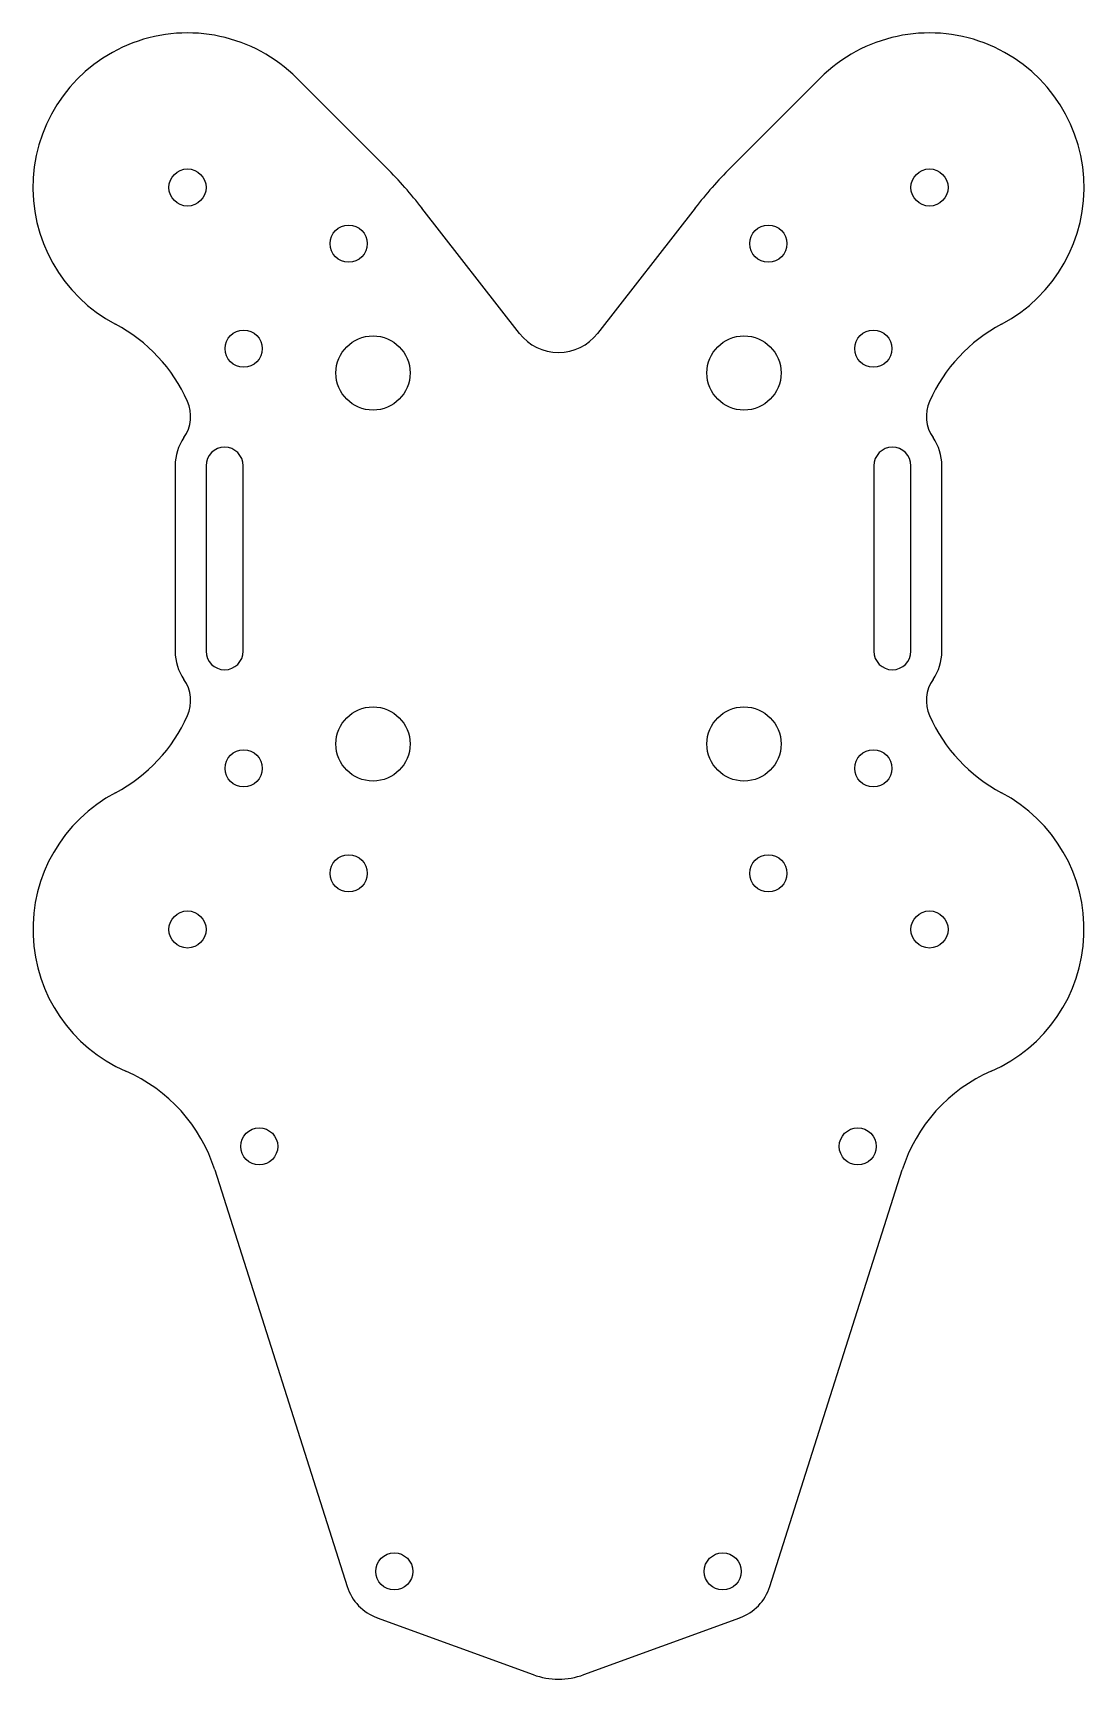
# Model space of a CAD drawing. Header units: millimetres. Extents: x -42 to 42, y -91 to 42.
import ezdxf

# ---------------------------------------------------------------- set-up
doc = ezdxf.new("R2010")
doc.units = ezdxf.units.MM

msp = doc.modelspace()

# ---------------------------------------------------------------- linework, layer by layer
at = {"color": 7, "linetype": 'Continuous', "lineweight": 25}
for p, q in [((-13.92, 31.59), (-21.16, 38.84)), ((21.16, 38.84), (13.92, 31.59)), ((-3.16, 18.2), (-11.04, 28.33)), ((11.04, 28.33), (3.16, 18.2)), ((-31, 7.5), (-31, -7.5)), ((-28.5, 7.5), (-28.5, -7.5)), ((-25.5, -7.5), (-25.5, 7.5)), ((25.5, 7.5), (25.5, -7.5)), ((28.5, -7.5), (28.5, 7.5)), ((31, -7.5), (31, 7.5)), ((-27.79, -49.44), (-17.1, -83.12)), ((17.1, -83.12), (27.79, -49.44)), ((-14.65, -85.67), (-2.05, -90.25)), ((2.05, -90.25), (14.65, -85.67))]:
    msp.add_line(p, q, dxfattribs=at)
for centre, radius in [((-30, 30), 1.5), ((30, 30), 1.5), ((-16.97, 25.46), 1.5), ((16.97, 25.46), 1.5), ((-25.46, 16.97), 1.5), ((-15, 15), 3), ((15, 15), 3), ((25.46, 16.97), 1.5), ((-15, -15), 3), ((15, -15), 3), ((-25.46, -16.97), 1.5), ((25.46, -16.97), 1.5), ((-16.97, -25.46), 1.5), ((16.97, -25.46), 1.5), ((-30, -30), 1.5), ((30, -30), 1.5), ((-24.2, -47.54), 1.5), ((24.2, -47.54), 1.5), ((-13.28, -81.91), 1.5), ((13.28, -81.91), 1.5)]:
    msp.add_circle(centre, radius, dxfattribs=at)
for centre, radius, start, end in [((-30, 30), 12.5, 45, 242.1946), ((30, 30), 12.5, 297.8054, 135), ((-38.66, 6.84), 35, 37.875, 45), ((38.66, 6.84), 35, 135, 142.125), ((-41.89, 7.44), 13, 23.8731, 62.1946), ((41.89, 7.44), 13, 117.8054, 156.1269), ((0, 20.66), 4, 217.875, 322.125), ((-32.75, 11.49), 3, 325.2356, 23.8731), ((32.75, 11.49), 3, 156.1269, 214.7644), ((-27, 7.5), 4, 145.2356, 180), ((27, 7.5), 4, 360, 34.7644), ((-27, 7.5), 1.5, 0, 180), ((27, 7.5), 1.5, 0, 180), ((-27, -7.5), 4, 180, 214.7644), ((-27, -7.5), 1.5, 180, 0), ((27, -7.5), 1.5, 180, 0), ((27, -7.5), 4, 325.2356, 0), ((-32.75, -11.49), 3, 336.1269, 34.7644), ((32.75, -11.49), 3, 145.2356, 203.8731), ((-41.89, -7.44), 13, 297.8054, 336.1269), ((41.89, -7.44), 13, 203.8731, 242.1946), ((-30, -30), 12.5, 117.8054, 246.4591), ((30, -30), 12.5, 293.5409, 62.1946), ((-40.18, -53.38), 13, 17.6223, 66.4591), ((40.18, -53.38), 13, 113.5409, 162.3777), ((-13.28, -81.91), 4, 197.6223, 250.0169), ((13.28, -81.91), 4, 289.9831, 342.3777), ((0, -84.62), 6, 250.0169, 289.9831)]:
    msp.add_arc(centre, radius, start, end, dxfattribs=at)

doc.saveas('drawing.dxf')
